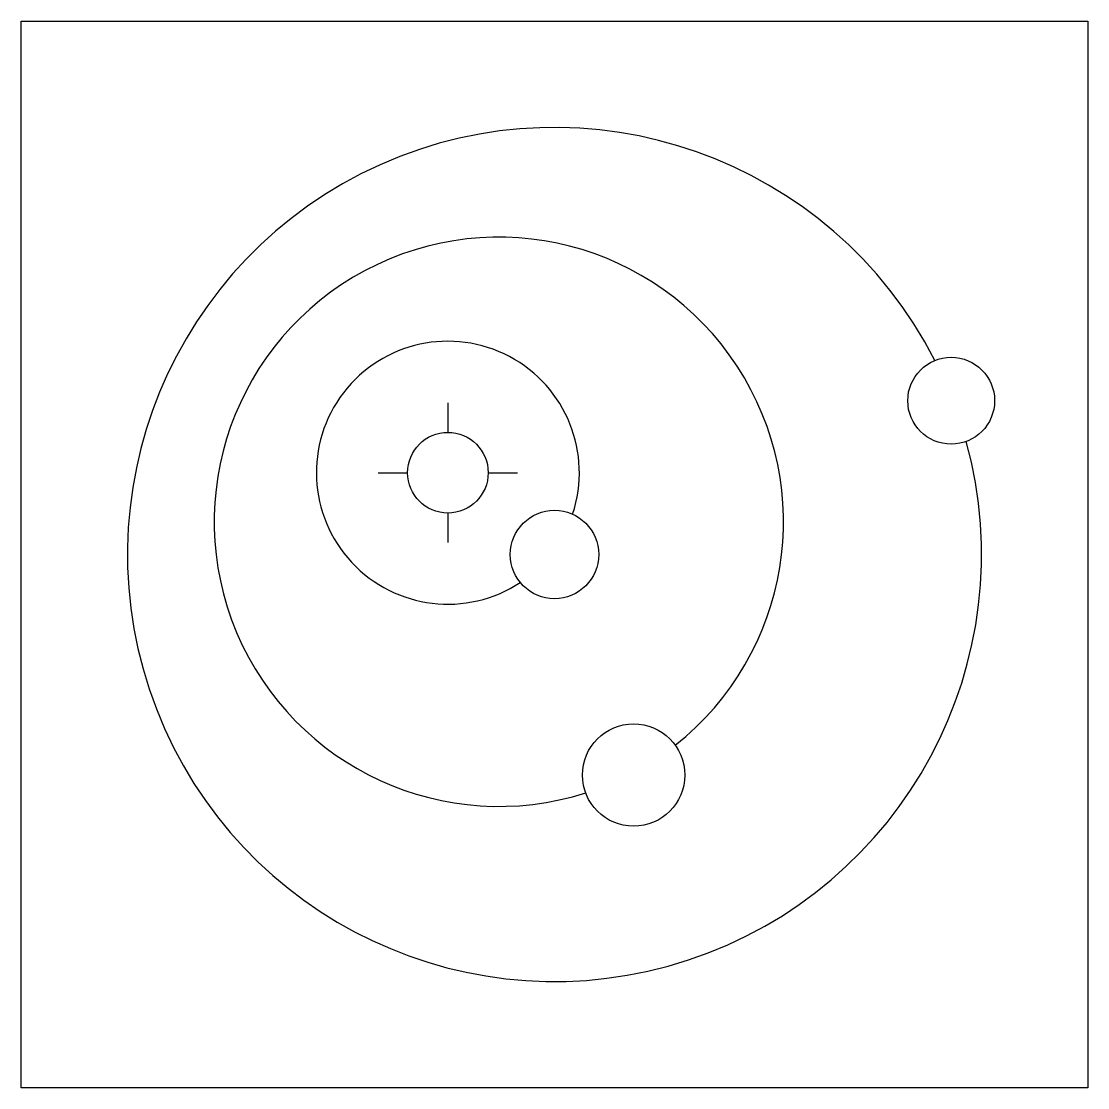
# Model space of a CAD drawing. Header units: millimetres. Extents: x -10 to 0, y 0 to 10.
import ezdxf

# ---------------------------------------------------------------- set-up
doc = ezdxf.new("R2010")
doc.units = ezdxf.units.MM
doc.layers.get('0').update_dxf_attribs({"lineweight": 25, "true_color": 0xffffff})

msp = doc.modelspace()

# ---------------------------------------------------------------- linework, layer by layer
at = {"color": 7, "true_color": 0xffffff}
for p, q in [((-10, 10), (0, 10)), ((-10, 0), (-10, 10)), ((0, 10), (0, 0)), ((0, 0), (-10, 0))]:
    msp.add_line(p, q, dxfattribs=at)
for p, q in [((-6, 6.421), (-6, 6.145)), ((-6.654, 5.767), (-6.378, 5.767)), ((-5.622, 5.767), (-5.346, 5.767)), ((-6, 5.388), (-6, 5.113))]:
    msp.add_line(p, q)
for centre, radius in [((-1.28, 6.442), 0.407), ((-6, 5.767), 0.378), ((-5, 5), 0.415), ((-4.258, 2.932), 0.48)]:
    msp.add_circle(centre, radius)
for centre, radius, start, end in [((-5, 5), 4.004, 27.0247, 15.3496), ((-5.522, 5.307), 2.669, 308.2893, 287.7681), ((-6, 5.767), 1.233, 341.6363, 303.4111)]:
    msp.add_arc(centre, radius, start, end)

doc.saveas('drawing.dxf')
